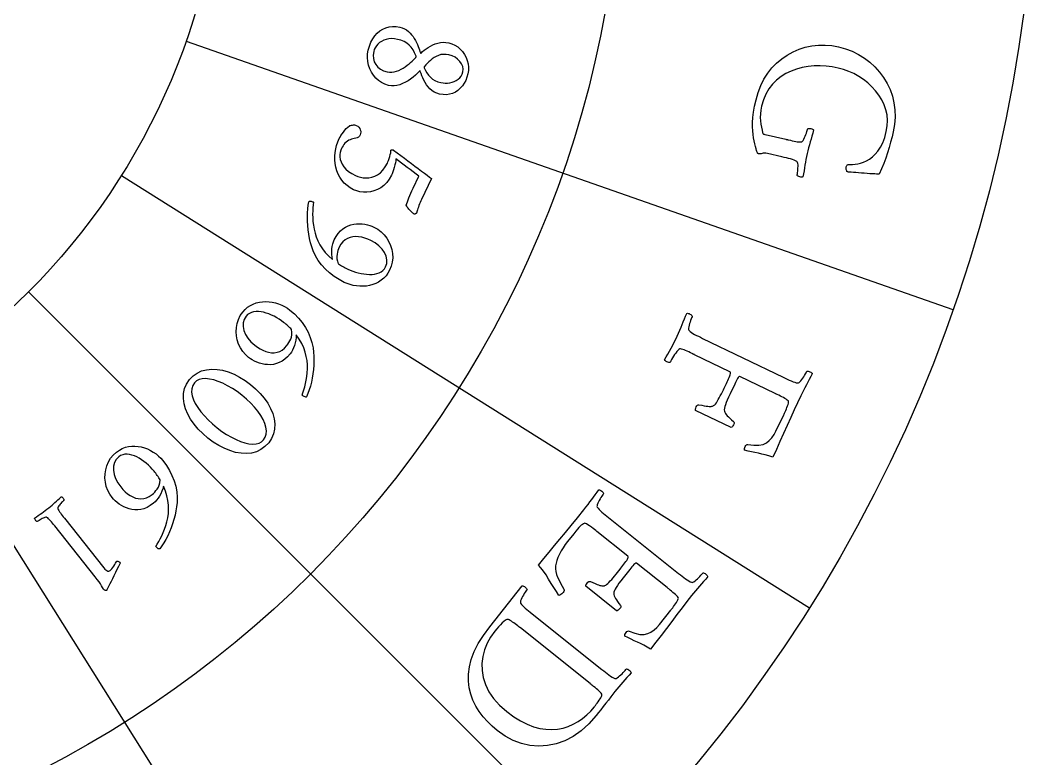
# Model space of a CAD drawing. Header units: millimetres. Extents: x -60 to 60, y -60 to 76.
# Drawn here: x 4.56 to 14.5, y -9.25 to -1.96 of the extents above; entities that cross this region are included whole.
import ezdxf

# ---------------------------------------------------------------- set-up
doc = ezdxf.new("R2010")
doc.units = ezdxf.units.MM
for name, color, linetype in [('CUT_OUTER', 1, 'Continuous'), ('ENGRAVE', 7, 'Continuous'), ('ENGRAVE_FINE', 8, 'Continuous'), ('TEXT', 5, 'Continuous')]:
    doc.layers.add(name, color=color, linetype=linetype)

msp = doc.modelspace()

# ---------------------------------------------------------------- linework, layer by layer
at = {"layer": 'CUT_OUTER'}
msp.add_arc((0, -0.0001), 59.9999, 176.771323, 2.429054, dxfattribs=at)
at = {"layer": 'ENGRAVE'}
for radius in [58.8, 58.8, 57.225, 54.3, 54.3, 51.99, 47.7, 47.7, 45.18, 40.5, 40.5, 14.58, 10.4976, 6.561]:
    msp.add_circle((0, 0), radius, dxfattribs=at)
at = {"layer": 'ENGRAVE_FINE'}
for points in [[(6.1928, -2.167), (13.7618, -4.8155)], [(5.5554, -3.4907), (12.3452, -7.757)], [(4.6393, -4.6393), (10.3096, -10.3096)], [(3.4907, -5.5554), (7.757, -12.3452)]]:
    msp.add_lwpolyline(points, dxfattribs=at)
at = {"layer": 'TEXT'}
for points in [[(8.9748, -2.4897), (8.9656, -2.5226), (8.9534, -2.5534), (8.9382, -2.5819), (8.9201, -2.6082), (8.8993, -2.6318), (8.8764, -2.6518), (8.8511, -2.6684), (8.8236, -2.6815), (8.7941, -2.6904), (8.7628, -2.6945), (8.7298, -2.6937), (8.6951, -2.688), (8.6671, -2.6797), (8.6418, -2.6685), (8.6192, -2.6542), (8.5993, -2.6368), (8.5818, -2.6174), (8.5661, -2.5969), (8.5523, -2.5752), (8.5404, -2.5525), (8.53, -2.5296), (8.5206, -2.5075), (8.5122, -2.4861), (8.5049, -2.4655), (8.5041, -2.461), (8.5023, -2.4592), (8.4995, -2.4599), (8.4956, -2.4633), (8.477, -2.4835), (8.4565, -2.503), (8.434, -2.5221), (8.4096, -2.5406), (8.3839, -2.5577), (8.3575, -2.5727), (8.3304, -2.5854), (8.3026, -2.5959), (8.2745, -2.6034), (8.2467, -2.607), (8.2192, -2.6067), (8.192, -2.6024), (8.1556, -2.5915), (8.1223, -2.576), (8.0921, -2.5558), (8.065, -2.5311), (8.0414, -2.5029), (8.0217, -2.4722), (8.0059, -2.439), (7.994, -2.4034), (7.9864, -2.3664), (7.9835, -2.3291), (7.9852, -2.2916), (7.9915, -2.2538), (8.0025, -2.2144), (8.0169, -2.178), (8.0347, -2.1448), (8.0558, -2.1147), (8.0798, -2.0882), (8.106, -2.0661), (8.1345, -2.0482), (8.1653, -2.0346), (8.1978, -2.0257), (8.2313, -2.0216), (8.266, -2.0225), (8.3018, -2.0284), (8.3257, -2.0352), (8.3478, -2.0445), (8.3681, -2.0563), (8.3867, -2.0705), (8.4036, -2.0865), (8.419, -2.1035), (8.433, -2.1217), (8.4455, -2.1409), (8.4567, -2.1606), (8.4667, -2.1801), (8.4755, -2.1995), (8.4831, -2.2187), (8.4898, -2.237), (8.4959, -2.2536), (8.5013, -2.2685), (8.5061, -2.2818), (8.5078, -2.2846), (8.5097, -2.2858), (8.5117, -2.2855), (8.5139, -2.2835), (8.5278, -2.2701), (8.5439, -2.2564), (8.5622, -2.2425), (8.5826, -2.2284), (8.6048, -2.215), (8.628, -2.2033), (8.6525, -2.1933), (8.678, -2.185), (8.7044, -2.1793), (8.7311, -2.177), (8.7583, -2.1782), (8.786, -2.1828), (8.8174, -2.1923), (8.8467, -2.2058), (8.8738, -2.2235), (8.8987, -2.2452), (8.921, -2.2701), (8.94, -2.2971), (8.9558, -2.3264), (8.9683, -2.3579), (8.9768, -2.3906), (8.9808, -2.4235), (8.9801, -2.4565), (8.9748, -2.4897)], [(8.045, -2.2693), (8.0398, -2.3052), (8.0413, -2.3387), (8.0495, -2.3697), (8.0644, -2.3983), (8.085, -2.4233), (8.1106, -2.4436), (8.1411, -2.4593), (8.1766, -2.4703), (8.1998, -2.4739), (8.2231, -2.474), (8.2465, -2.4707), (8.27, -2.4639), (8.2931, -2.4548), (8.3152, -2.4441), (8.3365, -2.4321), (8.3569, -2.4186), (8.376, -2.4046), (8.3935, -2.3908), (8.4095, -2.3772), (8.4239, -2.3639), (8.4362, -2.352), (8.4459, -2.3425), (8.453, -2.3355), (8.4575, -2.3309), (8.4595, -2.3283), (8.461, -2.326), (8.4621, -2.324), (8.4627, -2.3223), (8.4631, -2.3202), (8.4632, -2.3184), (8.463, -2.3169), (8.4626, -2.3158), (8.4491, -2.2823), (8.4334, -2.2527), (8.4154, -2.227), (8.395, -2.2051), (8.3717, -2.1866), (8.3446, -2.171), (8.3138, -2.1583), (8.2793, -2.1486), (8.2491, -2.1433), (8.2204, -2.1416), (8.1933, -2.1436), (8.1676, -2.1491), (8.1439, -2.1576), (8.1224, -2.1683), (8.1031, -2.1813), (8.086, -2.1964), (8.0715, -2.2132), (8.0598, -2.231), (8.051, -2.2497), (8.045, -2.2693)], [(12.1132, -3.1349), (12.1163, -3.1356), (12.1194, -3.1363), (12.1225, -3.137), (12.1256, -3.1377), (12.1287, -3.1384), (12.1317, -3.1391), (12.1348, -3.1398), (12.1379, -3.1405), (12.1571, -3.1448), (12.1754, -3.1488), (12.1928, -3.1525), (12.2094, -3.1558), (12.2248, -3.1584), (12.239, -3.1601), (12.252, -3.1608), (12.2636, -3.1605), (12.2701, -3.1591), (12.2768, -3.154), (12.2836, -3.1454), (12.2905, -3.133), (12.2973, -3.1187), (12.3037, -3.104), (12.3095, -3.0889), (12.315, -3.0735), (12.3197, -3.059), (12.3235, -3.0469), (12.3263, -3.0372), (12.3282, -3.0298), (12.3337, -3.0282), (12.3407, -3.0275), (12.349, -3.0279), (12.3587, -3.0292), (12.3683, -3.0314), (12.376, -3.0345), (12.3819, -3.0384), (12.386, -3.043), (12.3778, -3.0734), (12.3695, -3.1033), (12.361, -3.1326), (12.3525, -3.1613), (12.3441, -3.1898), (12.3362, -3.2184), (12.3288, -3.2471), (12.322, -3.2759), (12.3155, -3.3054), (12.3097, -3.3342), (12.3047, -3.3621), (12.3004, -3.3893), (12.2962, -3.4166), (12.2915, -3.445), (12.2862, -3.4746), (12.2805, -3.5052), (12.2748, -3.5076), (12.2678, -3.5086), (12.2595, -3.508), (12.2499, -3.5058), (12.2406, -3.5028), (12.2329, -3.4995), (12.227, -3.4959), (12.2227, -3.492), (12.2242, -3.4846), (12.2258, -3.4748), (12.2276, -3.4626), (12.2295, -3.448), (12.2312, -3.4324), (12.2322, -3.4171), (12.2326, -3.4023), (12.2324, -3.3879), (12.2312, -3.375), (12.2287, -3.3648), (12.2249, -3.3573), (12.2198, -3.3524), (12.2074, -3.3457), (12.1929, -3.3395), (12.1765, -3.3338), (12.158, -3.3286), (12.1381, -3.3235), (12.1174, -3.3185), (12.0959, -3.3134), (12.0736, -3.3082), (11.9312, -3.2757), (11.9156, -3.2728), (11.9018, -3.2717), (11.8897, -3.2723), (11.8794, -3.2747), (11.8701, -3.2774), (11.8611, -3.2787), (11.8524, -3.2788), (11.844, -3.2775), (11.8401, -3.2762), (11.8366, -3.2742), (11.8336, -3.2715), (11.831, -3.268), (11.8284, -3.2628), (11.8253, -3.2548), (11.8218, -3.244), (11.8179, -3.2303), (11.8115, -3.2052), (11.8053, -3.1783), (11.7992, -3.1497), (11.7933, -3.1194), (11.7883, -3.0865), (11.7852, -3.0503), (11.7839, -3.0106), (11.7845, -2.9676), (11.7877, -2.9201), (11.7944, -2.867), (11.8045, -2.8083), (11.8181, -2.7441), (11.838, -2.6721), (11.8638, -2.6047), (11.8954, -2.5419), (11.9329, -2.4837), (11.9753, -2.4305), (12.0216, -2.3827), (12.0719, -2.3402), (12.1261, -2.3031), (12.1833, -2.2717), (12.2428, -2.2462), (12.3043, -2.2266), (12.3681, -2.2129), (12.4332, -2.2055), (12.4989, -2.2045), (12.5652, -2.2101), (12.6319, -2.2221), (12.7013, -2.2413), (12.767, -2.2663), (12.8292, -2.2971), (12.8876, -2.3337), (12.9419, -2.3753), (12.9917, -2.4212), (13.0367, -2.4713), (13.0772, -2.5256), (13.1122, -2.5836), (13.1409, -2.6447), (13.1634, -2.7087), (13.1796, -2.7759), (13.189, -2.8452), (13.1908, -2.916), (13.1851, -2.9882), (13.1719, -3.0618), (13.1599, -3.1117), (13.1467, -3.1626), (13.1321, -3.2145), (13.1163, -3.2672), (13.0987, -3.3204), (13.079, -3.3735), (13.0572, -3.4265), (13.0331, -3.4795), (13.0304, -3.4793), (13.0221, -3.4788), (13.0084, -3.4781), (12.9892, -3.477), (12.9663, -3.4757), (12.9416, -3.474), (12.915, -3.4721), (12.8866, -3.4699), (12.858, -3.4676), (12.8306, -3.4655), (12.8046, -3.4636), (12.7799, -3.4618), (12.7584, -3.4602), (12.7418, -3.4588), (12.7302, -3.4576), (12.7236, -3.4566), (12.7195, -3.4556), (12.7158, -3.4526), (12.7126, -3.4475), (12.7099, -3.4404), (12.708, -3.4322), (12.7071, -3.424), (12.7074, -3.4158), (12.7087, -3.4076), (12.7107, -3.4007), (12.7133, -3.3945), (12.7166, -3.389), (12.7206, -3.3842), (12.7341, -3.3844), (12.751, -3.3839), (12.7714, -3.3826), (12.7952, -3.3806), (12.8213, -3.3768), (12.8486, -3.37), (12.8772, -3.3603), (12.9069, -3.3475), (12.9369, -3.3308), (12.9659, -3.3092), (12.994, -3.2825), (13.0212, -3.251), (13.0465, -3.2133), (13.0686, -3.1684), (13.0876, -3.1163), (13.1035, -3.057), (13.1128, -3.0019), (13.1151, -2.9479), (13.1106, -2.895), (13.0991, -2.8433), (13.0816, -2.7932), (13.059, -2.7454), (13.0313, -2.6998), (12.9985, -2.6564), (12.9615, -2.6158), (12.9213, -2.5785), (12.8779, -2.5446), (12.8313, -2.514), (12.7825, -2.4872), (12.7326, -2.4646), (12.6817, -2.4463), (12.6296, -2.4322), (12.5706, -2.4208), (12.5112, -2.4136), (12.4514, -2.4104), (12.3912, -2.4114), (12.3317, -2.4168), (12.2739, -2.427), (12.218, -2.4419), (12.1638, -2.4615), (12.1123, -2.4861), (12.0645, -2.5159), (12.0204, -2.5509), (11.98, -2.5911), (11.9445, -2.6368), (11.9147, -2.6883), (11.8909, -2.7456), (11.8729, -2.8087), (11.8655, -2.8471), (11.8614, -2.8839), (11.8604, -2.9192), (11.8627, -2.9529), (11.8669, -2.9849), (11.8716, -3.0149), (11.877, -3.0431), (11.8828, -3.0693), (11.8841, -3.0744), (11.8859, -3.0784), (11.8884, -3.0814), (11.8916, -3.0832), (11.8953, -3.0845), (11.8994, -3.0858), (11.904, -3.0871), (11.9089, -3.0883)], [(8.924, -2.4699), (8.9268, -2.4432), (8.923, -2.417), (8.9126, -2.3915), (8.8955, -2.3665), (8.8733, -2.344), (8.8478, -2.3257), (8.8188, -2.3117), (8.7865, -2.3018), (8.7586, -2.2972), (8.7321, -2.2965), (8.7071, -2.2997), (8.6836, -2.3068), (8.6616, -2.3167), (8.6411, -2.3282), (8.6221, -2.3415), (8.6047, -2.3564), (8.5887, -2.3716), (8.5739, -2.386), (8.5604, -2.3994), (8.5481, -2.4118), (8.547, -2.4134), (8.5461, -2.4154), (8.5452, -2.4179), (8.5444, -2.4207), (8.5443, -2.4214), (8.5442, -2.4219), (8.5441, -2.4222), (8.5441, -2.4223), (8.5437, -2.4245), (8.5435, -2.4266), (8.5436, -2.4286), (8.5439, -2.4304), (8.5553, -2.4562), (8.5691, -2.4801), (8.5855, -2.5022), (8.6043, -2.5223), (8.6257, -2.54), (8.6498, -2.5547), (8.6767, -2.5663), (8.7063, -2.5749), (8.7288, -2.5789), (8.7514, -2.5805), (8.7741, -2.5799), (8.797, -2.5769), (8.8192, -2.5716), (8.8402, -2.5642), (8.8598, -2.5544), (8.8781, -2.5425), (8.8942, -2.5282), (8.9072, -2.5113), (8.9171, -2.4919), (8.924, -2.4699)], [(8.2195, -3.4897), (8.198, -3.5285), (8.1733, -3.5619), (8.1455, -3.59), (8.1145, -3.6126), (8.0816, -3.6304), (8.0478, -3.6437), (8.0132, -3.6526), (7.9778, -3.6569), (7.9427, -3.657), (7.9091, -3.6529), (7.8768, -3.6446), (7.8461, -3.6322), (7.8121, -3.6135), (7.7817, -3.5918), (7.7548, -3.567), (7.7315, -3.5392), (7.7116, -3.5091), (7.6951, -3.4776), (7.6819, -3.4446), (7.672, -3.4101), (7.6655, -3.3748), (7.662, -3.339), (7.6617, -3.3029), (7.6646, -3.2665), (7.6704, -3.2303), (7.6791, -3.1951), (7.6907, -3.1608), (7.7051, -3.1274), (7.7126, -3.1132), (7.7218, -3.0978), (7.7329, -3.0812), (7.7457, -3.0633), (7.7598, -3.0456), (7.7746, -3.0294), (7.79, -3.0148), (7.8062, -3.0017), (7.8106, -2.9998), (7.8168, -2.998), (7.8248, -2.9961), (7.8345, -2.9942), (7.8449, -2.993), (7.8547, -2.9933), (7.8641, -2.9952), (7.8729, -2.9986), (7.8867, -3.0066), (7.8979, -3.0161), (7.9067, -3.0272), (7.9129, -3.0399), (7.9166, -3.053), (7.9176, -3.0657), (7.9161, -3.0779), (7.9119, -3.0896), (7.904, -3.1024), (7.894, -3.1125), (7.882, -3.1196), (7.868, -3.1239), (7.8533, -3.127), (7.8391, -3.1305), (7.8255, -3.1344), (7.8125, -3.1386), (7.7982, -3.1447), (7.7849, -3.1524), (7.7727, -3.1619), (7.7615, -3.1731), (7.7514, -3.1853), (7.7423, -3.198), (7.7342, -3.211), (7.7272, -3.2244), (7.7195, -3.2436), (7.7143, -3.2642), (7.7118, -3.2862), (7.7117, -3.3094), (7.715, -3.3334), (7.7225, -3.3576), (7.734, -3.3818), (7.7497, -3.4061), (7.7703, -3.4299), (7.7964, -3.4524), (7.8281, -3.4736), (7.8653, -3.4935), (7.8884, -3.5029), (7.9132, -3.5098), (7.9398, -3.514), (7.9683, -3.5158), (7.9974, -3.5141), (8.0264, -3.5083), (8.0552, -3.4984), (8.0839, -3.4842), (8.1113, -3.465), (8.1364, -3.4395), (8.1594, -3.408), (8.1801, -3.3703), (8.1857, -3.3577), (8.1914, -3.3427), (8.1973, -3.3254), (8.2033, -3.3057), (8.2086, -3.2861), (8.2124, -3.2691), (8.2145, -3.2546), (8.2152, -3.2427), (8.2166, -3.2408), (8.2188, -3.2393), (8.2217, -3.2384), (8.2254, -3.2379), (8.2294, -3.2379), (8.2333, -3.2384), (8.2371, -3.2394), (8.2407, -3.2409), (8.2762, -3.2677), (8.3118, -3.2945), (8.3473, -3.3213), (8.3829, -3.3481), (8.4178, -3.3745), (8.4515, -3.3999), (8.484, -3.4244), (8.5153, -3.448), (8.5447, -3.47), (8.5712, -3.4897), (8.5951, -3.5071), (8.6162, -3.5221), (8.517, -3.7281), (8.5103, -3.7425), (8.5038, -3.7574), (8.4976, -3.7726), (8.4916, -3.7881), (8.4862, -3.8032), (8.4814, -3.8171), (8.4773, -3.8298), (8.474, -3.8412), (8.4713, -3.8507), (8.4694, -3.8575), (8.4683, -3.8616), (8.4679, -3.863), (8.4642, -3.8654), (8.4608, -3.8677), (8.4577, -3.8698), (8.4549, -3.8717), (8.4522, -3.8731), (8.4495, -3.8737), (8.4467, -3.8735), (8.4439, -3.8726), (8.4411, -3.8708), (8.4368, -3.8676), (8.4312, -3.863), (8.4241, -3.8569), (8.4163, -3.8497), (8.4083, -3.8418), (8.4001, -3.8331), (8.3917, -3.8236), (8.3837, -3.8138), (8.3766, -3.8038), (8.3704, -3.7937), (8.3652, -3.7836), (8.371, -3.7679), (8.3775, -3.7507), (8.3847, -3.7322), (8.3925, -3.7122), (8.4013, -3.6907), (8.4114, -3.6675), (8.4226, -3.6428), (8.4351, -3.6164), (8.4916, -3.4991), (8.4631, -3.4775), (8.4342, -3.4559), (8.4051, -3.4342), (8.3757, -3.4125), (8.3465, -3.3909), (8.3181, -3.3696), (8.2906, -3.3486), (8.264, -3.3279), (8.2621, -3.3459), (8.2586, -3.366), (8.2536, -3.3881), (8.2471, -3.4122), (8.24, -3.4359), (8.233, -3.4567), (8.2262, -3.4747), (8.2195, -3.4897)], [(7.451, -3.7538), (7.4479, -3.7806), (7.4454, -3.8095), (7.4436, -3.8406), (7.4425, -3.8739), (7.4428, -3.909), (7.4453, -3.9451), (7.4498, -3.9823), (7.4564, -4.0207), (7.4658, -4.0596), (7.4786, -4.0986), (7.4948, -4.1375), (7.5145, -4.1764), (7.5383, -4.2147), (7.567, -4.2517), (7.6006, -4.2874), (7.6391, -4.3219), (7.6338, -4.2965), (7.631, -4.2706), (7.6304, -4.2442), (7.6322, -4.2172), (7.6359, -4.1912), (7.641, -4.1675), (7.6475, -4.1461), (7.6554, -4.1271), (7.6739, -4.0929), (7.6944, -4.0633), (7.7169, -4.0383), (7.7414, -4.0179), (7.7672, -4.0015), (7.7937, -3.9884), (7.8208, -3.9788), (7.8487, -3.9726), (7.8766, -3.9693), (7.904, -3.9684), (7.9309, -3.9699), (7.9573, -3.9739), (7.9825, -3.9795), (8.0058, -3.986), (8.0273, -3.9935), (8.0468, -4.002), (8.0842, -4.0229), (8.1177, -4.0478), (8.1473, -4.0766), (8.173, -4.1095), (8.1944, -4.1451), (8.2111, -4.1826), (8.2231, -4.2219), (8.2303, -4.263), (8.2322, -4.3047), (8.2282, -4.3457), (8.2182, -4.386), (8.2022, -4.4257), (8.1857, -4.4555), (8.1664, -4.4822), (8.1444, -4.5057), (8.1196, -4.5259), (8.0927, -4.5431), (8.0646, -4.5574), (8.0351, -4.5686), (8.0042, -4.577), (7.9726, -4.5824), (7.9406, -4.5851), (7.9084, -4.585), (7.8758, -4.5821), (7.8437, -4.5766), (7.8128, -4.5689), (7.7831, -4.5589), (7.7546, -4.5466), (7.7027, -4.519), (7.6542, -4.4879), (7.6092, -4.4533), (7.5677, -4.4152), (7.5304, -4.374), (7.4982, -4.33), (7.471, -4.2833), (7.4489, -4.2338), (7.4345, -4.1956), (7.4222, -4.1557), (7.412, -4.1143), (7.4039, -4.0712), (7.3978, -4.0275), (7.3935, -3.9845), (7.391, -3.9419), (7.3904, -3.8999), (7.3914, -3.8593), (7.3939, -3.8208), (7.3979, -3.7845), (7.4034, -3.7503), (7.4067, -3.7462), (7.4117, -3.7441), (7.4184, -3.7439), (7.4268, -3.7457), (7.4352, -3.7482), (7.4421, -3.7504), (7.4474, -3.7523), (7.451, -3.7538)], [(7.6951, -4.3629), (7.706, -4.3698), (7.7171, -4.3766), (7.7285, -4.3833), (7.7402, -4.3899), (7.7521, -4.3964), (7.764, -4.4027), (7.776, -4.4088), (7.7881, -4.4148), (7.8123, -4.4256), (7.8376, -4.4355), (7.8641, -4.4444), (7.8916, -4.4523), (7.9196, -4.4588), (7.9474, -4.4637), (7.9748, -4.4669), (8.0019, -4.4684), (8.0282, -4.4678), (8.0532, -4.4649), (8.0767, -4.4595), (8.0989, -4.4517), (8.119, -4.4412), (8.1362, -4.4278), (8.1505, -4.4115), (8.1619, -4.3922), (8.1732, -4.3588), (8.1752, -4.3244), (8.1681, -4.2889), (8.1517, -4.2525), (8.1275, -4.2173), (8.0967, -4.1857), (8.0593, -4.1576), (8.0154, -4.1331), (7.986, -4.1202), (7.9563, -4.1099), (7.9264, -4.1021), (7.8963, -4.0969), (7.8667, -4.0949), (7.8384, -4.0968), (7.8115, -4.1026), (7.7858, -4.1124), (7.762, -4.1266), (7.7407, -4.1457), (7.7218, -4.1698), (7.7054, -4.1988), (7.6986, -4.2145), (7.6925, -4.2315), (7.6872, -4.2499), (7.6827, -4.2697), (7.6804, -4.2909), (7.6816, -4.3135), (7.6866, -4.3375), (7.6951, -4.3629)], [(7.2211, -5.2511), (7.1954, -5.2803), (7.1688, -5.3045), (7.1413, -5.3239), (7.1129, -5.3384), (7.0841, -5.3486), (7.0554, -5.3554), (7.0268, -5.3588), (6.9983, -5.3586), (6.9703, -5.3557), (6.9433, -5.3506), (6.9172, -5.3433), (6.8921, -5.3339), (6.8686, -5.3231), (6.8471, -5.3117), (6.8278, -5.2997), (6.8106, -5.2871), (6.7793, -5.2588), (6.7525, -5.2273), (6.7301, -5.1927), (6.7121, -5.1548), (6.6989, -5.1151), (6.6907, -5.0748), (6.6875, -5.0339), (6.6893, -4.9925), (6.6966, -4.9516), (6.7097, -4.9125), (6.7286, -4.8751), (6.7534, -4.8395), (6.7762, -4.8141), (6.8009, -4.7924), (6.8276, -4.7744), (6.8563, -4.7602), (6.8863, -4.7494), (6.9169, -4.7418), (6.9482, -4.7373), (6.9801, -4.736), (7.0122, -4.7377), (7.044, -4.7421), (7.0756, -4.7492), (7.1069, -4.759), (7.1372, -4.7712), (7.1658, -4.7854), (7.1926, -4.8017), (7.2177, -4.82), (7.2621, -4.8584), (7.3024, -4.8997), (7.3384, -4.9436), (7.3702, -4.9903), (7.3972, -5.039), (7.4189, -5.089), (7.4352, -5.1403), (7.4461, -5.193), (7.4512, -5.2339), (7.4542, -5.2758), (7.4549, -5.3185), (7.4533, -5.3621), (7.4498, -5.4058), (7.4447, -5.4487), (7.4379, -5.4907), (7.4295, -5.532), (7.4197, -5.5715), (7.4086, -5.6085), (7.3964, -5.6428), (7.3829, -5.6745), (7.3788, -5.6777), (7.3736, -5.6788), (7.3673, -5.6776), (7.3597, -5.6743), (7.3522, -5.6701), (7.346, -5.6664), (7.341, -5.6631), (7.3373, -5.6604), (7.3463, -5.6351), (7.3551, -5.6074), (7.3638, -5.5775), (7.3723, -5.5452), (7.3798, -5.511), (7.3854, -5.4753), (7.3893, -5.4379), (7.3914, -5.399), (7.3909, -5.359), (7.387, -5.3184), (7.3796, -5.277), (7.3689, -5.235), (7.3541, -5.1926), (7.3344, -5.1501), (7.3098, -5.1075), (7.2803, -5.0648), (7.2794, -5.0912), (7.2762, -5.1174), (7.2708, -5.1433), (7.2632, -5.1689), (7.2541, -5.1932), (7.244, -5.215), (7.233, -5.2343), (7.2211, -5.2511)], [(7.2349, -5.0123), (7.2258, -5.0032), (7.2164, -4.9941), (7.2068, -4.985), (7.1969, -4.9759), (7.1868, -4.967), (7.1765, -4.9582), (7.1662, -4.9495), (7.1557, -4.941), (7.1345, -4.9251), (7.1121, -4.9098), (7.0882, -4.8953), (7.0631, -4.8814), (7.0372, -4.8689), (7.0112, -4.8581), (6.985, -4.849), (6.9587, -4.8418), (6.9327, -4.8368), (6.9076, -4.8343), (6.8833, -4.8344), (6.8599, -4.8371), (6.838, -4.8429), (6.8182, -4.8521), (6.8006, -4.8649), (6.7852, -4.8811), (6.7664, -4.9117), (6.7566, -4.9451), (6.7556, -4.9812), (6.7636, -5.0202), (6.7796, -5.0597), (6.8028, -5.0971), (6.833, -5.1327), (6.8704, -5.1663), (6.8968, -5.1858), (6.9238, -5.2025), (6.9514, -5.2166), (6.9796, -5.228), (7.0079, -5.2361), (7.0359, -5.2402), (7.0635, -5.2403), (7.0907, -5.2364), (7.117, -5.2278), (7.1421, -5.2139), (7.1658, -5.1947), (7.1883, -5.1701), (7.1984, -5.1563), (7.2081, -5.141), (7.2174, -5.1242), (7.2262, -5.1059), (7.2332, -5.0858), (7.237, -5.0635), (7.2375, -5.039), (7.2349, -5.0123)], [(12.2593, -5.6665), (12.2272, -5.7342), (12.1942, -5.8055), (12.1603, -5.8805), (12.1255, -5.9591), (12.0901, -6.039), (12.0545, -6.1176), (12.0186, -6.1948), (11.9824, -6.2708), (11.9454, -6.2593), (11.9095, -6.2492), (11.8746, -6.2404), (11.8408, -6.2331), (11.8074, -6.2263), (11.7737, -6.219), (11.7395, -6.2112), (11.705, -6.203), (11.7035, -6.1954), (11.7041, -6.1867), (11.7066, -6.1769), (11.7111, -6.166), (11.7172, -6.1554), (11.7236, -6.1485), (11.7303, -6.1453), (11.7373, -6.1457), (11.7965, -6.1535), (11.847, -6.1533), (11.8887, -6.145), (11.9216, -6.1288), (11.9489, -6.1063), (11.9734, -6.0797), (11.9954, -6.0489), (12.0146, -6.0138), (12.0917, -5.8536), (12.095, -5.8467), (12.0993, -5.8373), (12.1046, -5.8255), (12.111, -5.8112), (12.1176, -5.7959), (12.1235, -5.7808), (12.1289, -5.7661), (12.1338, -5.7517), (12.1372, -5.7387), (12.1386, -5.7282), (12.1379, -5.7202), (12.1351, -5.7148), (12.1261, -5.7073), (12.1154, -5.6997), (12.1029, -5.692), (12.0887, -5.6842), (12.0736, -5.6764), (12.0581, -5.6686), (12.0423, -5.6608), (12.0263, -5.653), (12.02, -5.6499), (12.0144, -5.6472), (12.0095, -5.6449), (12.0053, -5.6429), (11.6583, -5.4757), (11.654, -5.4756), (11.6491, -5.4789), (11.6433, -5.4857), (11.6368, -5.4959), (11.6298, -5.5083), (11.6227, -5.5215), (11.6155, -5.5355), (11.6082, -5.5503), (11.5614, -5.6476), (11.5465, -5.6792), (11.5338, -5.7074), (11.5234, -5.7321), (11.5152, -5.7533), (11.5093, -5.7719), (11.5059, -5.7885), (11.5048, -5.8032), (11.5062, -5.8159), (11.5098, -5.8276), (11.5155, -5.8392), (11.5234, -5.8506), (11.5334, -5.8619), (11.5455, -5.8738), (11.56, -5.8871), (11.5767, -5.9017), (11.5957, -5.9178), (11.6004, -5.923), (11.6021, -5.9302), (11.6007, -5.9395), (11.5962, -5.9509), (11.5905, -5.9612), (11.5844, -5.9693), (11.5779, -5.9751), (11.5711, -5.9787), (11.2202, -5.8098), (11.2192, -5.8034), (11.22, -5.7956), (11.2227, -5.7863), (11.2273, -5.7756), (11.2331, -5.7656), (11.2396, -5.7586), (11.2467, -5.7545), (11.2544, -5.7534), (11.2823, -5.759), (11.3062, -5.7634), (11.3262, -5.7666), (11.3422, -5.7687), (11.3551, -5.7698), (11.3661, -5.7702), (11.375, -5.7699), (11.3819, -5.769), (11.3877, -5.7675), (11.3934, -5.7654), (11.3988, -5.7628), (11.404, -5.7597), (11.4106, -5.7551), (11.4181, -5.7471), (11.4264, -5.7357), (11.4357, -5.7209), (11.4454, -5.7039), (11.4554, -5.686), (11.4655, -5.6672), (11.4757, -5.6474), (11.4859, -5.6274), (11.4956, -5.6079), (11.505, -5.589), (11.5139, -5.5706), (11.52, -5.5578), (11.5264, -5.5441), (11.5331, -5.5294), (11.54, -5.5139), (11.5467, -5.4984), (11.5527, -5.4839), (11.5579, -5.4703), (11.5624, -5.4577), (11.5654, -5.4468), (11.5661, -5.4384), (11.5647, -5.4324), (11.561, -5.4289), (11.212, -5.2608), (11.2092, -5.2595), (11.2063, -5.2581), (11.2035, -5.2567), (11.2006, -5.2553), (11.1977, -5.254), (11.1949, -5.2526), (11.192, -5.2512), (11.1892, -5.2498), (11.1714, -5.2414), (11.1545, -5.2334), (11.1383, -5.226), (11.1229, -5.2191), (11.1084, -5.2131), (11.095, -5.2083), (11.0825, -5.2047), (11.0711, -5.2024), (11.0647, -5.2037), (11.0569, -5.2087), (11.0476, -5.2173), (11.0369, -5.2294), (11.0257, -5.2436), (11.0149, -5.2587), (11.0044, -5.2745), (10.9943, -5.2911), (10.9853, -5.3066), (10.978, -5.3193), (10.9726, -5.3293), (10.9689, -5.3364), (10.9632, -5.3368), (10.9563, -5.3359), (10.9482, -5.3337), (10.939, -5.3302), (10.9302, -5.3259), (10.9234, -5.3212), (10.9185, -5.3161), (10.9156, -5.3107), (10.9313, -5.2827), (10.9472, -5.254), (10.9634, -5.2247), (10.9796, -5.1947), (10.9956, -5.1648), (11.0108, -5.1354), (11.0253, -5.1068), (11.039, -5.0788), (11.0538, -5.0472), (11.0673, -5.017), (11.0792, -4.9883), (11.0897, -4.9612), (11.1, -4.9346), (11.1111, -4.9077), (11.1231, -4.8805), (11.1359, -4.853), (11.142, -4.8519), (11.1491, -4.8526), (11.157, -4.855), (11.1659, -4.8592), (11.1743, -4.8642), (11.181, -4.8692), (11.186, -4.874), (11.1893, -4.8787), (11.1862, -4.8857), (11.1822, -4.8953), (11.1775, -4.9074), (11.172, -4.9221), (11.1665, -4.938), (11.1617, -4.9538), (11.1577, -4.9696), (11.1545, -4.9853), (11.1525, -4.9994), (11.1524, -5.0104), (11.154, -5.0183), (11.1574, -5.0231), (11.168, -5.0324), (11.1807, -5.0417), (11.1955, -5.0509), (11.2124, -5.0602), (11.2307, -5.0695), (11.2497, -5.079), (11.2695, -5.0888), (11.2901, -5.0988), (12.0853, -5.4817), (12.106, -5.4916), (12.1261, -5.5011), (12.1458, -5.5102), (12.1649, -5.5188), (12.183, -5.5265), (12.1997, -5.5324), (12.2151, -5.5366), (12.2291, -5.5392), (12.2357, -5.5392), (12.2431, -5.5357), (12.2513, -5.5286), (12.2604, -5.5179), (12.2699, -5.5052), (12.2791, -5.4919), (12.2882, -5.4782), (12.297, -5.4639), (12.3051, -5.4504), (12.3116, -5.4392), (12.3166, -5.4301), (12.3201, -5.4233), (12.3259, -5.4229), (12.3328, -5.4238), (12.3408, -5.426), (12.35, -5.4295), (12.3588, -5.4338), (12.3656, -5.4385), (12.3705, -5.4436), (12.3735, -5.449), (12.3588, -5.477), (12.344, -5.5047), (12.3293, -5.5321), (12.3145, -5.5592), (12.3, -5.5861), (12.286, -5.613), (12.2724, -5.6398), (12.2593, -5.6665)], [(7.0083, -6.129), (6.9721, -6.1674), (6.932, -6.1973), (6.8878, -6.2185), (6.8396, -6.231), (6.7886, -6.2356), (6.7361, -6.2332), (6.682, -6.2237), (6.6262, -6.207), (6.5702, -6.1841), (6.5151, -6.1557), (6.461, -6.1219), (6.4078, -6.0825), (6.3576, -6.0394), (6.3127, -5.994), (6.2729, -5.9464), (6.2383, -5.8966), (6.2099, -5.8457), (6.1886, -5.7948), (6.1744, -5.7438), (6.1673, -5.6928), (6.1685, -5.6429), (6.1789, -5.5952), (6.1987, -5.5497), (6.2277, -5.5064), (6.2626, -5.4696), (6.302, -5.4409), (6.346, -5.4204), (6.3945, -5.408), (6.446, -5.4032), (6.4991, -5.4054), (6.5537, -5.4145), (6.6099, -5.4306), (6.6664, -5.453), (6.7218, -5.481), (6.7761, -5.5146), (6.8294, -5.5539), (6.8795, -5.597), (6.9245, -5.6424), (6.9643, -5.69), (6.9989, -5.7398), (7.0272, -5.7907), (7.0483, -5.8416), (7.0622, -5.8926), (7.0687, -5.9437), (7.0671, -5.9936), (7.0565, -6.0411), (7.0369, -6.0862), (7.0083, -6.129)], [(6.9586, -6.0995), (6.9753, -6.0727), (6.9847, -6.0429), (6.9869, -6.0104), (6.9819, -5.9749), (6.9704, -5.9375), (6.9533, -5.8991), (6.9305, -5.8596), (6.9022, -5.819), (6.8689, -5.7783), (6.8315, -5.7383), (6.79, -5.6991), (6.7443, -5.6606), (6.6971, -5.625), (6.6499, -5.5934), (6.6026, -5.5659), (6.5553, -5.5424), (6.5093, -5.5234), (6.4657, -5.5093), (6.4248, -5.5001), (6.3863, -5.4959), (6.3515, -5.4972), (6.3216, -5.5045), (6.2965, -5.5178), (6.2763, -5.5371), (6.2585, -5.5657), (6.2486, -5.5967), (6.2466, -5.6303), (6.2524, -5.6663), (6.2652, -5.7041), (6.2838, -5.7428), (6.3082, -5.7825), (6.3385, -5.8232), (6.3734, -5.8639), (6.4118, -5.9038), (6.4537, -5.9427), (6.4991, -5.9808), (6.5466, -6.0167), (6.5937, -6.0483), (6.6402, -6.0756), (6.6863, -6.0986), (6.731, -6.1169), (6.7732, -6.1303), (6.813, -6.1387), (6.8505, -6.1422), (6.8845, -6.1403), (6.9138, -6.1325), (6.9385, -6.119), (6.9586, -6.0995)], [(5.8716, -6.7263), (5.84, -6.749), (5.8087, -6.7668), (5.7776, -6.7795), (5.7467, -6.7873), (5.7163, -6.7909), (5.6868, -6.7911), (5.6582, -6.788), (5.6304, -6.7815), (5.6038, -6.7724), (5.5786, -6.7614), (5.5548, -6.7486), (5.5324, -6.7338), (5.5119, -6.718), (5.4935, -6.7022), (5.4773, -6.6862), (5.4634, -6.6701), (5.4392, -6.6355), (5.42, -6.5988), (5.4059, -6.5601), (5.3968, -6.5191), (5.3927, -6.4775), (5.3937, -6.4363), (5.3997, -6.3958), (5.4107, -6.3558), (5.4268, -6.3176), (5.4483, -6.2824), (5.4751, -6.2502), (5.5072, -6.221), (5.5351, -6.2012), (5.564, -6.1856), (5.594, -6.174), (5.6252, -6.1665), (5.6568, -6.1626), (5.6884, -6.162), (5.7198, -6.1647), (5.7512, -6.1705), (5.7821, -6.1793), (5.8122, -6.1907), (5.8414, -6.2046), (5.8698, -6.2212), (5.8966, -6.2398), (5.9213, -6.26), (5.9438, -6.2818), (5.9642, -6.3052), (5.999, -6.3526), (6.029, -6.4017), (6.0543, -6.4526), (6.075, -6.5052), (6.0905, -6.5587), (6.1004, -6.6123), (6.1049, -6.6659), (6.1039, -6.7197), (6.0998, -6.7608), (6.0933, -6.8022), (6.0845, -6.844), (6.0732, -6.8862), (6.0601, -6.928), (6.0456, -6.9687), (6.0296, -7.0082), (6.0123, -7.0465), (5.9939, -7.0829), (5.9749, -7.1164), (5.9553, -7.1471), (5.9351, -7.1751), (5.9304, -7.1773), (5.9251, -7.1772), (5.9192, -7.1746), (5.9125, -7.1697), (5.9062, -7.1639), (5.9009, -7.1589), (5.8968, -7.1547), (5.8937, -7.1512), (5.9082, -7.1285), (5.923, -7.1035), (5.9381, -7.0762), (5.9535, -7.0467), (5.9684, -7.015), (5.9819, -6.9814), (5.994, -6.9459), (6.0047, -6.9084), (6.0131, -6.8693), (6.0183, -6.8288), (6.0204, -6.7868), (6.0193, -6.7435), (6.0143, -6.6988), (6.0045, -6.653), (5.99, -6.606), (5.9708, -6.5578), (5.964, -6.5834), (5.9551, -6.6082), (5.944, -6.6322), (5.9309, -6.6556), (5.9166, -6.6772), (5.9019, -6.6962), (5.8869, -6.7126), (5.8716, -6.7263)], [(5.9381, -6.4966), (5.9313, -6.4856), (5.9242, -6.4747), (5.9168, -6.4637), (5.9092, -6.4526), (5.9013, -6.4416), (5.8933, -6.4308), (5.8851, -6.4201), (5.8768, -6.4094), (5.8597, -6.3892), (5.8412, -6.3693), (5.8212, -6.3498), (5.7998, -6.3307), (5.7774, -6.3127), (5.7544, -6.2964), (5.7309, -6.2818), (5.7068, -6.2689), (5.6826, -6.2582), (5.6587, -6.2502), (5.635, -6.2449), (5.6115, -6.2423), (5.5889, -6.2431), (5.5676, -6.2477), (5.5476, -6.2562), (5.5289, -6.2686), (5.5038, -6.2942), (5.4868, -6.3246), (5.4778, -6.3596), (5.4769, -6.3994), (5.4838, -6.4414), (5.498, -6.4831), (5.5196, -6.5245), (5.5486, -6.5656), (5.5699, -6.5904), (5.5925, -6.6128), (5.6163, -6.6327), (5.6413, -6.65), (5.6671, -6.6642), (5.6934, -6.6744), (5.7203, -6.6807), (5.7477, -6.6829), (5.7753, -6.6805), (5.8028, -6.6725), (5.8302, -6.659), (5.8576, -6.64), (5.8706, -6.6288), (5.8834, -6.6161), (5.8962, -6.6017), (5.9089, -6.5859), (5.9201, -6.5678), (5.9288, -6.5469), (5.9348, -6.5231), (5.9381, -6.4966)], [(4.992, -6.8734), (5.383, -7.3636), (5.3929, -7.3753), (5.4019, -7.3845), (5.4101, -7.3911), (5.4173, -7.3951), (5.424, -7.3968), (5.4308, -7.3965), (5.4376, -7.3941), (5.4444, -7.3897), (5.4517, -7.383), (5.4599, -7.3735), (5.4691, -7.3615), (5.4792, -7.3468), (5.489, -7.3316), (5.4975, -7.3182), (5.5046, -7.3065), (5.5103, -7.2966), (5.5188, -7.2973), (5.5263, -7.2996), (5.5328, -7.3034), (5.5382, -7.3088), (5.5383, -7.3089), (5.5385, -7.3091), (5.5388, -7.3095), (5.5392, -7.31), (5.5409, -7.3124), (5.5418, -7.3146), (5.5421, -7.3165), (5.5417, -7.3182), (5.5259, -7.3491), (5.5105, -7.3799), (5.4953, -7.4106), (5.4804, -7.4412), (5.4663, -7.4704), (5.4534, -7.497), (5.4417, -7.521), (5.4312, -7.5424), (5.4224, -7.56), (5.416, -7.5728), (5.4119, -7.5806), (5.4102, -7.5835), (5.4077, -7.5855), (5.4044, -7.5873), (5.4009, -7.5879), (5.3971, -7.5871), (5.393, -7.585), (5.389, -7.5823), (5.3854, -7.5799), (5.3822, -7.5776), (5.3794, -7.5755), (5.3782, -7.5734), (5.3746, -7.567), (5.3686, -7.5562), (5.3601, -7.5412), (5.3489, -7.5227), (5.3345, -7.5014), (5.317, -7.4776), (5.2963, -7.451), (4.8965, -6.9496), (4.8857, -6.9362), (4.8753, -6.9233), (4.8651, -6.911), (4.8553, -6.8992), (4.8457, -6.8884), (4.8365, -6.8792), (4.8276, -6.8714), (4.819, -6.8652), (4.8145, -6.8638), (4.8084, -6.864), (4.8008, -6.8657), (4.7915, -6.8689), (4.7815, -6.8731), (4.7716, -6.8779), (4.7617, -6.8833), (4.7519, -6.8893), (4.7429, -6.8951), (4.7355, -6.9001), (4.7295, -6.9043), (4.725, -6.9077), (4.721, -6.9061), (4.7166, -6.9032), (4.7119, -6.8991), (4.7068, -6.8938), (4.7023, -6.888), (4.6992, -6.8826), (4.6975, -6.8776), (4.6973, -6.8729), (4.7165, -6.8596), (4.7348, -6.8468), (4.7523, -6.8346), (4.769, -6.8228), (4.7855, -6.811), (4.8024, -6.7985), (4.8197, -6.7853), (4.8375, -6.7713), (4.8544, -6.7576), (4.8703, -6.7443), (4.8853, -6.7314), (4.8993, -6.7189), (4.9134, -6.7061), (4.9284, -6.6924), (4.9445, -6.6777), (4.9616, -6.6621), (4.9661, -6.6634), (4.9706, -6.6661), (4.9752, -6.6703), (4.9798, -6.676), (4.9839, -6.6822), (4.9868, -6.6877), (4.9887, -6.6926), (4.9893, -6.6969), (4.9851, -6.7005), (4.9796, -6.7054), (4.9731, -6.7116), (4.9654, -6.719), (4.9574, -6.7272), (4.95, -6.7356), (4.9431, -6.7443), (4.9367, -6.7531), (4.9316, -6.7613), (4.9285, -6.7682), (4.9274, -6.7738), (4.9282, -6.7781), (4.9324, -6.7879), (4.9378, -6.7984), (4.9446, -6.8096), (4.9527, -6.8215), (4.9618, -6.834), (4.9713, -6.8468), (4.9814, -6.8599), (4.992, -6.8734)], [(11.1819, -7.6369), (11.1356, -7.6957), (11.0875, -7.7578), (11.0378, -7.8234), (10.9863, -7.8923), (10.9341, -7.9623), (10.8818, -8.031), (10.8297, -8.0983), (10.7775, -8.1644), (10.744, -8.1449), (10.7112, -8.127), (10.6791, -8.1108), (10.6478, -8.0961), (10.6168, -8.082), (10.5855, -8.0674), (10.5539, -8.0522), (10.5221, -8.0365), (10.5224, -8.0288), (10.5249, -8.0204), (10.5295, -8.0114), (10.5363, -8.0018), (10.5446, -7.9928), (10.5524, -7.9875), (10.5596, -7.9859), (10.5664, -7.9879), (10.6224, -8.0087), (10.6716, -8.0197), (10.7141, -8.0209), (10.7498, -8.0124), (10.7814, -7.9966), (10.8113, -7.9761), (10.8395, -7.9509), (10.8661, -7.921), (10.9769, -7.782), (10.9816, -7.7759), (10.9879, -7.7677), (10.9957, -7.7574), (11.0051, -7.7449), (11.0149, -7.7314), (11.0241, -7.7181), (11.0327, -7.7049), (11.0406, -7.692), (11.0468, -7.68), (11.0505, -7.6701), (11.0516, -7.6622), (11.0501, -7.6562), (11.043, -7.6469), (11.0342, -7.6371), (11.0238, -7.6269), (11.0117, -7.6161), (10.9986, -7.6051), (10.9853, -7.5941), (10.9717, -7.583), (10.9577, -7.5718), (10.9523, -7.5674), (10.9474, -7.5635), (10.9432, -7.5601), (10.9395, -7.5573), (10.6384, -7.3171), (10.6343, -7.316), (10.6287, -7.3182), (10.6216, -7.3235), (10.613, -7.332), (10.6034, -7.3425), (10.5936, -7.3538), (10.5834, -7.3658), (10.573, -7.3787), (10.5057, -7.4631), (10.4841, -7.4906), (10.4655, -7.5152), (10.4498, -7.537), (10.4371, -7.5559), (10.4273, -7.5727), (10.4202, -7.5881), (10.4159, -7.6022), (10.4144, -7.6149), (10.4153, -7.6271), (10.4183, -7.6397), (10.4234, -7.6526), (10.4307, -7.6658), (10.4399, -7.6801), (10.4511, -7.6963), (10.4641, -7.7143), (10.479, -7.7341), (10.4825, -7.7402), (10.4825, -7.7477), (10.479, -7.7564), (10.4722, -7.7665), (10.4643, -7.7753), (10.4566, -7.7819), (10.4489, -7.7861), (10.4414, -7.7881), (10.137, -7.5453), (10.1374, -7.5388), (10.1399, -7.5314), (10.1446, -7.5229), (10.1515, -7.5135), (10.1594, -7.5051), (10.1672, -7.4997), (10.1751, -7.4973), (10.1828, -7.4979), (10.2088, -7.5096), (10.2312, -7.5192), (10.2499, -7.5268), (10.265, -7.5323), (10.2774, -7.5363), (10.288, -7.5392), (10.2968, -7.5409), (10.3037, -7.5415), (10.3097, -7.5413), (10.3157, -7.5406), (10.3215, -7.5393), (10.3274, -7.5374), (10.3348, -7.5343), (10.3438, -7.5282), (10.3545, -7.5189), (10.3668, -7.5066), (10.3801, -7.4922), (10.3938, -7.477), (10.4078, -7.4609), (10.4222, -7.4439), (10.4366, -7.4266), (10.4504, -7.4098), (10.4637, -7.3934), (10.4765, -7.3775), (10.4853, -7.3663), (10.4946, -7.3544), (10.5044, -7.3416), (10.5146, -7.328), (10.5246, -7.3144), (10.5337, -7.3016), (10.5418, -7.2895), (10.5489, -7.2782), (10.5542, -7.2683), (10.5569, -7.2602), (10.5568, -7.254), (10.554, -7.2498), (10.2462, -7.0043), (10.2444, -7.0029), (10.2421, -7.001), (10.2394, -6.9989), (10.2363, -6.9964), (10.2238, -6.9866), (10.2096, -6.9755), (10.1937, -6.9632), (10.1761, -6.9498), (10.1592, -6.9376), (10.1457, -6.9293), (10.1355, -6.9248), (10.1287, -6.9242), (10.1166, -6.9288), (10.1048, -6.9352), (10.0934, -6.9434), (10.0824, -6.9535), (10.0703, -6.9664), (10.0559, -6.9829), (10.0391, -7.003), (10.0198, -7.0268), (9.9578, -7.1046), (9.9355, -7.134), (9.9149, -7.1644), (9.8958, -7.1957), (9.8783, -7.228), (9.8635, -7.2598), (9.8522, -7.2897), (9.8444, -7.3177), (9.8402, -7.3438), (9.8387, -7.372), (9.8415, -7.4003), (9.8485, -7.4285), (9.8597, -7.4568), (9.8736, -7.4853), (9.8886, -7.5143), (9.9047, -7.5439), (9.9218, -7.574), (9.924, -7.5802), (9.9234, -7.5874), (9.9198, -7.5957), (9.9133, -7.6051), (9.9018, -7.6183), (9.891, -7.628), (9.881, -7.6342), (9.8717, -7.6369), (9.8475, -7.5983), (9.8227, -7.5583), (9.7973, -7.5169), (9.7713, -7.4743), (9.7453, -7.4332), (9.7202, -7.3966), (9.6958, -7.3646), (9.6723, -7.3371), (9.7245, -7.272), (9.777, -7.2074), (9.8297, -7.1434), (9.8827, -7.0799), (9.9373, -7.0145), (9.9947, -6.9446), (10.0551, -6.8702), (10.1183, -6.7913), (10.14, -6.7638), (10.1602, -6.7375), (10.179, -6.7124), (10.1963, -6.6884), (10.2132, -6.665), (10.2307, -6.6414), (10.2489, -6.6177), (10.2677, -6.5938), (10.2739, -6.5941), (10.2806, -6.5963), (10.2878, -6.6004), (10.2955, -6.6065), (10.3026, -6.6132), (10.3081, -6.6195), (10.3119, -6.6254), (10.3141, -6.6307), (10.3094, -6.6369), (10.3035, -6.6453), (10.2962, -6.6561), (10.2875, -6.6691), (10.2786, -6.6834), (10.2704, -6.6978), (10.263, -6.7123), (10.2564, -6.7268), (10.2513, -6.7402), (10.2487, -6.7509), (10.2485, -6.7589), (10.2508, -6.7644), (10.2591, -6.7758), (10.2694, -6.7877), (10.2818, -6.8), (10.2962, -6.8127), (10.3119, -6.8259), (10.3283, -6.8394), (10.3455, -6.8533), (10.3633, -6.8677), (11.0534, -7.4179), (11.0713, -7.4322), (11.0889, -7.4459), (11.106, -7.4591), (11.1227, -7.4719), (11.1387, -7.4833), (11.1537, -7.4928), (11.1677, -7.5004), (11.1807, -7.506), (11.1872, -7.5075), (11.1952, -7.5057), (11.2048, -7.5006), (11.2161, -7.4922), (11.2281, -7.4819), (11.2401, -7.4711), (11.252, -7.4596), (11.2638, -7.4477), (11.2746, -7.4363), (11.2835, -7.4268), (11.2904, -7.4191), (11.2953, -7.4133), (11.301, -7.4142), (11.3075, -7.4166), (11.3149, -7.4205), (11.3231, -7.4259), (11.3307, -7.4321), (11.3363, -7.4382), (11.34, -7.4442), (11.3416, -7.4502), (11.321, -7.4742), (11.3005, -7.4979), (11.28, -7.5214), (11.2596, -7.5445), (11.2395, -7.5676), (11.2198, -7.5906), (11.2007, -7.6137), (11.1819, -7.6369)], [(10.2414, -8.8196), (10.169, -8.9017), (10.0929, -8.9706), (10.0133, -9.0265), (9.9299, -9.0694), (9.8447, -9.0995), (9.7591, -9.1172), (9.6733, -9.1226), (9.5872, -9.1155), (9.5024, -9.0964), (9.4203, -9.0656), (9.3409, -9.0231), (9.2642, -8.9689), (9.2147, -8.9265), (9.1685, -8.881), (9.1258, -8.8326), (9.0865, -8.7811), (9.052, -8.7267), (9.024, -8.6694), (9.0023, -8.6092), (8.9869, -8.5461), (8.9791, -8.4802), (8.9801, -8.4117), (8.9898, -8.3405), (9.0082, -8.2666), (9.0366, -8.1901), (9.0763, -8.1111), (9.1273, -8.0297), (9.1896, -7.9457), (9.5116, -7.5419), (9.5178, -7.5422), (9.5245, -7.5444), (9.5317, -7.5486), (9.5394, -7.5546), (9.5465, -7.5614), (9.552, -7.5677), (9.5558, -7.5735), (9.5579, -7.5789), (9.5533, -7.585), (9.5473, -7.5934), (9.54, -7.6042), (9.5314, -7.6173), (9.5225, -7.6315), (9.5143, -7.6459), (9.5069, -7.6604), (9.5002, -7.675), (9.4952, -7.6883), (9.4926, -7.699), (9.4924, -7.7071), (9.4947, -7.7125), (9.503, -7.724), (9.5133, -7.7358), (9.5257, -7.7481), (9.54, -7.7609), (9.5558, -7.774), (9.5722, -7.7876), (9.5894, -7.8015), (9.6072, -7.8158), (10.2972, -8.3661), (10.3152, -8.3803), (10.3328, -8.3941), (10.3499, -8.4073), (10.3666, -8.42), (10.3825, -8.4315), (10.3975, -8.441), (10.4116, -8.4485), (10.4246, -8.4541), (10.4311, -8.4556), (10.4391, -8.4538), (10.4487, -8.4487), (10.46, -8.4404), (10.472, -8.4301), (10.4839, -8.4192), (10.4958, -8.4078), (10.5077, -8.3958), (10.5185, -8.3845), (10.5273, -8.375), (10.5342, -8.3673), (10.5392, -8.3614), (10.5449, -8.3623), (10.5514, -8.3647), (10.5588, -8.3687), (10.567, -8.3741), (10.5746, -8.3802), (10.5802, -8.3863), (10.5838, -8.3924), (10.5855, -8.3983), (10.5649, -8.4224), (10.5444, -8.4461), (10.5239, -8.4695), (10.5035, -8.4927), (10.4834, -8.5157), (10.4637, -8.5388), (10.4445, -8.5619), (10.4258, -8.585), (10.4058, -8.6102), (10.3841, -8.6377), (10.3607, -8.6676), (10.3356, -8.6999), (10.3102, -8.7324), (10.2861, -8.7632), (10.2631, -8.7923), (10.2414, -8.8196)], [(10.1804, -8.5057), (9.4921, -7.9568), (9.4854, -7.9515), (9.477, -7.9447), (9.4668, -7.9366), (9.4548, -7.9271), (9.442, -7.9171), (9.4291, -7.9076), (9.4162, -7.8986), (9.4032, -7.89), (9.3914, -7.8827), (9.3818, -7.8773), (9.3746, -7.874), (9.3697, -7.8727), (9.3581, -7.8746), (9.3448, -7.881), (9.3296, -7.8917), (9.3125, -7.907), (9.2946, -7.9251), (9.2766, -7.9444), (9.2588, -7.9649), (9.2409, -7.9866), (9.1988, -8.0458), (9.1648, -8.1076), (9.1388, -8.1719), (9.121, -8.2388), (9.1123, -8.3073), (9.1139, -8.3763), (9.1257, -8.4458), (9.1477, -8.5159), (9.1813, -8.5853), (9.2277, -8.6528), (9.287, -8.7184), (9.3592, -8.782), (9.4271, -8.8324), (9.4936, -8.874), (9.5586, -8.9068), (9.6222, -8.9308), (9.6841, -8.9471), (9.7442, -8.9564), (9.8025, -8.9589), (9.859, -8.9546), (9.9134, -8.9441), (9.9653, -8.9283), (10.0146, -8.9071), (10.0615, -8.8806), (10.1058, -8.8495), (10.1475, -8.8148), (10.1865, -8.7764), (10.2228, -8.7344), (10.2275, -8.7284), (10.2338, -8.7202), (10.2416, -8.7098), (10.251, -8.6973), (10.2608, -8.6839), (10.27, -8.6705), (10.2785, -8.6574), (10.2864, -8.6444), (10.2927, -8.6325), (10.2964, -8.6226), (10.2975, -8.6146), (10.296, -8.6087), (10.2888, -8.5993), (10.2799, -8.5894), (10.2692, -8.5789), (10.2567, -8.5679), (10.2432, -8.5566), (10.2293, -8.545), (10.215, -8.5334), (10.2003, -8.5216), (10.1978, -8.5196), (10.1953, -8.5176), (10.1928, -8.5156), (10.1904, -8.5137), (10.1879, -8.5117), (10.1854, -8.5097), (10.1829, -8.5077), (10.1804, -8.5057)]]:
    msp.add_lwpolyline(points, close=True, dxfattribs=at)

doc.saveas('drawing.dxf')
